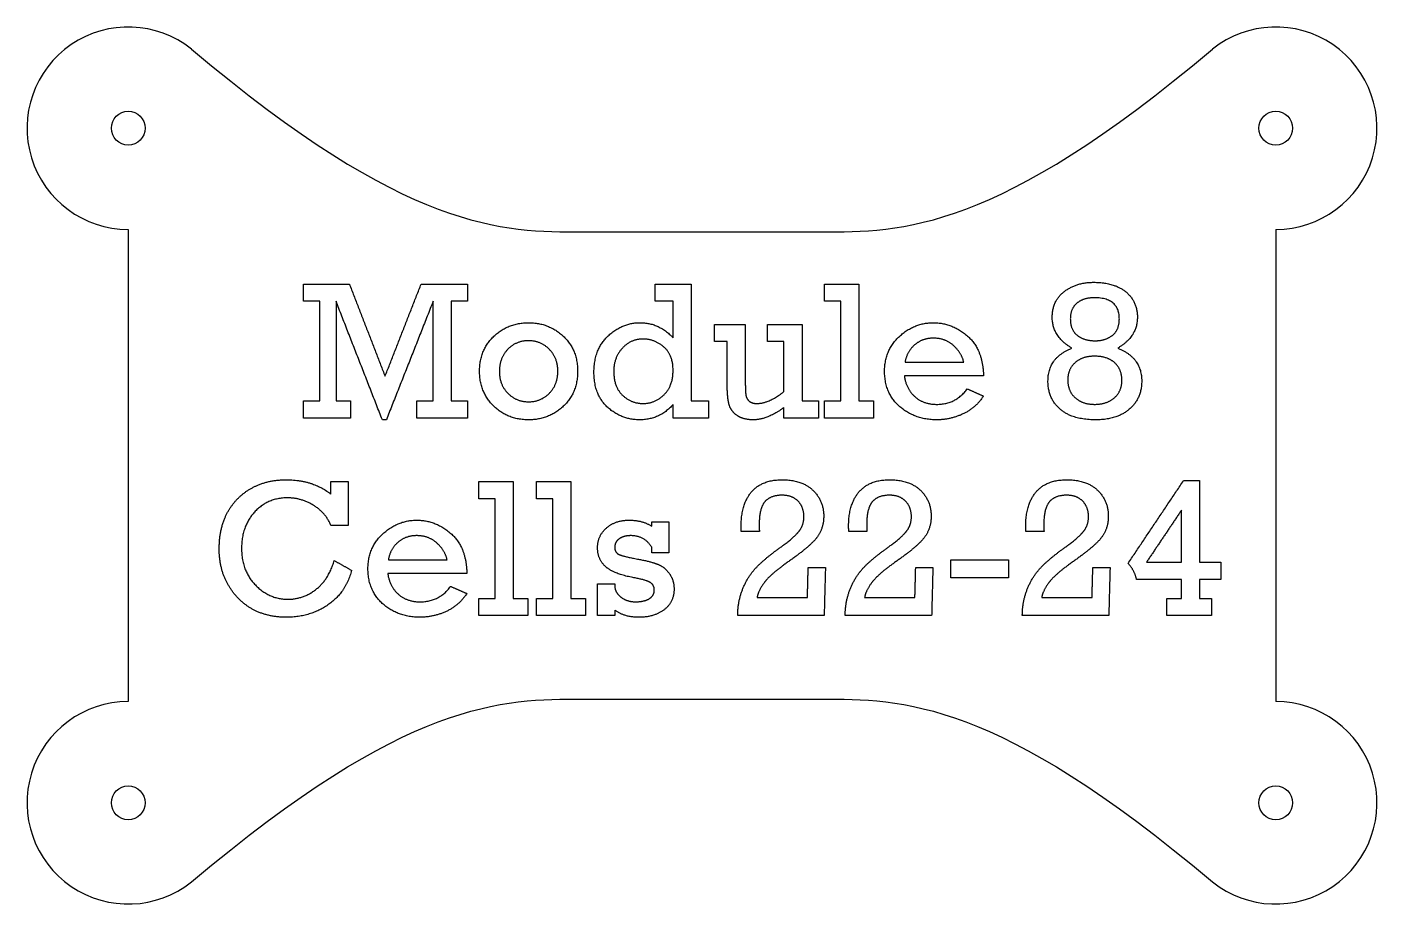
# Model space of a CAD drawing. Header units: inches. Extents: x 0 to 16, y -9.5 to 8.
# Drawn here: x 5.54 to 10.54, y -9.48 to -6.23 of the extents above; entities that cross this region are included whole.
import ezdxf

# ---------------------------------------------------------------- set-up
doc = ezdxf.new("R2010")
doc.units = ezdxf.units.IN
doc.header["$MEASUREMENT"] = 0
doc.layers.add('Default', color=18, linetype='Continuous', true_color=0x000000)

msp = doc.modelspace()

# ---------------------------------------------------------------- linework, layer by layer
at = {"layer": 'Default'}
for points in [[(5.9105, -6.9752), (5.9105, -8.7252)], [(7.5955, -6.9847), (8.4755, -6.9847)], [(10.1605, -6.9752), (10.1605, -8.7252)], [(7.5955, -8.7157), (8.4755, -8.7157)]]:
    msp.add_lwpolyline(points, dxfattribs=at)
for centre in [(5.9105, -6.6002), (10.1605, -6.6002), (5.9105, -9.1002), (10.1605, -9.1002)]:
    msp.add_circle(centre, 0.0625, dxfattribs=at)
for centre, start, end in [((5.9105, -6.6002), 51.361, 270), ((10.1605, -6.6002), 270, 128.639), ((5.9105, -9.1002), 90, 308.639), ((10.1605, -9.1002), 231.361, 90)]:
    msp.add_arc(centre, 0.375, start, end, dxfattribs=at)
for points, degree in [([(6.1447, -6.3073), (6.9472, -6.9847), (7.2955, -6.9847), (7.5955, -6.9847)], 3), ([(8.4755, -6.9847), (8.7756, -6.9847), (9.1239, -6.9847), (9.9264, -6.3073)], 3), ([(6.559, -7.2414), (6.559, -7.2095), (6.559, -7.1777)], 2), ([(6.559, -7.1777), (6.6442, -7.1777), (6.7295, -7.1777)], 2), ([(6.7295, -7.1777), (6.7956, -7.3487), (6.8617, -7.5197)], 2), ([(6.8617, -7.5197), (6.9286, -7.3487), (6.9954, -7.1777)], 2), ([(6.9954, -7.1777), (7.0813, -7.1777), (7.1672, -7.1777)], 2), ([(7.1672, -7.1777), (7.1672, -7.2095), (7.1672, -7.2414)], 2), ([(7.8615, -7.2414), (7.8615, -7.2095), (7.8615, -7.1777)], 2), ([(7.8615, -7.1777), (7.9284, -7.1777), (7.9953, -7.1777)], 2), ([(7.9953, -7.1777), (7.9953, -7.3943), (7.9953, -7.6108)], 2), ([(8.4889, -7.2414), (8.4889, -7.2095), (8.4889, -7.1777)], 2), ([(8.4889, -7.1777), (8.5526, -7.1777), (8.6163, -7.1777)], 2), ([(8.6163, -7.1777), (8.6163, -7.3943), (8.6163, -7.6108)], 2), ([(9.378, -7.2048), (9.4232, -7.1713), (9.4866, -7.1713)], 2), ([(9.4866, -7.1713), (9.5613, -7.1713), (9.6047, -7.2062)], 2), ([(6.6195, -7.2414), (6.5892, -7.2414), (6.559, -7.2414)], 2), ([(6.6195, -7.6108), (6.6195, -7.4261), (6.6195, -7.2414)], 2), ([(6.8516, -7.6809), (6.7658, -7.4611), (6.68, -7.2414)], 2), ([(6.68, -7.2414), (6.68, -7.4261), (6.68, -7.6108)], 2), ([(7.0398, -7.2414), (6.9531, -7.4611), (6.8664, -7.6809)], 2), ([(7.0398, -7.6108), (7.0398, -7.4261), (7.0398, -7.2414)], 2), ([(7.1672, -7.2414), (7.137, -7.2414), (7.1067, -7.2414)], 2), ([(7.1067, -7.2414), (7.1067, -7.4261), (7.1067, -7.6108)], 2), ([(7.9284, -7.2414), (7.8949, -7.2414), (7.8615, -7.2414)], 2), ([(7.9284, -7.3768), (7.9284, -7.3091), (7.9284, -7.2414)], 2), ([(8.5494, -7.2414), (8.5191, -7.2414), (8.4889, -7.2414)], 2), ([(8.5494, -7.6108), (8.5494, -7.4261), (8.5494, -7.2414)], 2), ([(9.3328, -7.3013), (9.3328, -7.2383), (9.378, -7.2048)], 2), ([(9.4239, -7.2488), (9.3997, -7.2689), (9.3997, -7.307)], 2), ([(9.4883, -7.2286), (9.4481, -7.2286), (9.4239, -7.2488)], 2), ([(9.5812, -7.307), (9.5812, -7.2286), (9.4883, -7.2286)], 2), ([(9.6047, -7.2062), (9.6481, -7.2411), (9.6481, -7.3013)], 2), ([(7.2646, -7.3715), (7.3174, -7.321), (7.3934, -7.321)], 2), ([(7.3934, -7.321), (7.4679, -7.321), (7.5214, -7.3708)], 2), ([(7.6878, -7.3701), (7.7403, -7.321), (7.8063, -7.321)], 2), ([(7.8063, -7.321), (7.8763, -7.321), (7.9284, -7.3768)], 2), ([(8.0812, -7.3911), (8.0812, -7.3592), (8.0812, -7.3274)], 2), ([(8.0812, -7.3274), (8.1386, -7.3274), (8.1959, -7.3274)], 2), ([(8.1959, -7.3274), (8.1959, -7.4329), (8.1959, -7.5385)], 2), ([(8.2787, -7.3911), (8.2787, -7.3592), (8.2787, -7.3274)], 2), ([(8.2787, -7.3274), (8.3424, -7.3274), (8.4061, -7.3274)], 2), ([(8.4061, -7.3274), (8.4061, -7.4691), (8.4061, -7.6108)], 2), ([(8.7667, -7.3717), (8.8216, -7.321), (8.8928, -7.321)], 2), ([(8.8928, -7.321), (8.9625, -7.321), (9.0192, -7.3706)], 2), ([(9.4058, -7.4155), (9.3328, -7.3732), (9.3328, -7.3013)], 2), ([(9.3997, -7.307), (9.3997, -7.3465), (9.4246, -7.3672)], 2), ([(9.5553, -7.3679), (9.5812, -7.348), (9.5812, -7.307)], 2), ([(9.6481, -7.3013), (9.6481, -7.3724), (9.5752, -7.4155)], 2), ([(7.2118, -7.5007), (7.2118, -7.422), (7.2646, -7.3715)], 2), ([(7.3934, -7.3879), (7.3462, -7.3879), (7.3156, -7.4203)], 2), ([(7.47, -7.4196), (7.4383, -7.3879), (7.3934, -7.3879)], 2), ([(7.5214, -7.3708), (7.5749, -7.4206), (7.5749, -7.5007)], 2), ([(7.6354, -7.5043), (7.6354, -7.4192), (7.6878, -7.3701)], 2), ([(7.8171, -7.3815), (7.7712, -7.3815), (7.7399, -7.4161)], 2), ([(7.8941, -7.4109), (7.8598, -7.3815), (7.8171, -7.3815)], 2), ([(8.129, -7.3911), (8.1051, -7.3911), (8.0812, -7.3911)], 2), ([(8.129, -7.5493), (8.129, -7.4702), (8.129, -7.3911)], 2), ([(8.3392, -7.3911), (8.309, -7.3911), (8.2787, -7.3911)], 2), ([(8.3392, -7.5759), (8.3392, -7.4835), (8.3392, -7.3911)], 2), ([(8.7118, -7.5007), (8.7118, -7.4223), (8.7667, -7.3717)], 2), ([(8.8921, -7.3783), (8.8516, -7.3783), (8.8228, -7.4032)], 2), ([(8.9671, -7.4059), (8.9365, -7.3783), (8.8921, -7.3783)], 2), ([(9.0192, -7.3706), (9.0759, -7.4203), (9.0781, -7.5185)], 2), ([(9.4246, -7.3672), (9.4495, -7.3879), (9.4926, -7.3879)], 2), ([(9.4926, -7.3879), (9.5293, -7.3879), (9.5553, -7.3679)], 2), ([(7.3156, -7.4203), (7.2851, -7.4528), (7.2851, -7.5009)], 2), ([(7.5016, -7.5009), (7.5016, -7.4514), (7.47, -7.4196)], 2), ([(7.7399, -7.4161), (7.7086, -7.4507), (7.7086, -7.5013)], 2), ([(7.9284, -7.4981), (7.9284, -7.4403), (7.8941, -7.4109)], 2), ([(8.8228, -7.4032), (8.794, -7.4281), (8.7876, -7.4675)], 2), ([(9.0048, -7.4675), (8.9977, -7.4334), (8.9671, -7.4059)], 2), ([(9.3169, -7.5374), (9.3169, -7.4499), (9.4058, -7.4155)], 2), ([(9.4883, -7.4452), (9.4453, -7.4452), (9.4177, -7.469)], 2), ([(9.5645, -7.47), (9.5382, -7.4452), (9.4883, -7.4452)], 2), ([(9.5752, -7.4155), (9.6641, -7.4499), (9.6641, -7.5374)], 2), ([(7.8948, -7.5879), (7.9284, -7.5554), (7.9284, -7.4981)], 2), ([(8.7876, -7.4675), (8.8962, -7.4675), (9.0048, -7.4675)], 2), ([(9.4177, -7.469), (9.3902, -7.4927), (9.3902, -7.5346)], 2), ([(9.5908, -7.5342), (9.5908, -7.4949), (9.5645, -7.47)], 2), ([(7.2641, -7.6302), (7.2118, -7.5796), (7.2118, -7.5007)], 2), ([(7.2851, -7.5009), (7.2851, -7.5509), (7.3165, -7.5824)], 2), ([(7.4705, -7.5821), (7.5016, -7.5502), (7.5016, -7.5009)], 2), ([(7.5749, -7.5007), (7.5749, -7.581), (7.5216, -7.6309)], 2), ([(7.6864, -7.6349), (7.6354, -7.589), (7.6354, -7.5043)], 2), ([(7.7086, -7.5013), (7.7086, -7.5587), (7.7408, -7.5895)], 2), ([(8.1366, -7.6267), (8.129, -7.6027), (8.129, -7.5493)], 2), ([(8.1959, -7.5385), (8.1959, -7.5767), (8.1981, -7.59)], 2), ([(8.7682, -7.6322), (8.7118, -7.5834), (8.7118, -7.5007)], 2), ([(9.0781, -7.5185), (8.9316, -7.5185), (8.7851, -7.5185)], 2), ([(8.7851, -7.5185), (8.7915, -7.5654), (8.8233, -7.5945)], 2), ([(9.3619, -7.6417), (9.3169, -7.6026), (9.3169, -7.5374)], 2), ([(9.3902, -7.5346), (9.3902, -7.5735), (9.417, -7.5985)], 2), ([(9.5627, -7.5994), (9.5908, -7.5753), (9.5908, -7.5342)], 2), ([(9.6641, -7.5374), (9.6641, -7.6026), (9.6182, -7.6417)], 2), ([(7.3165, -7.5824), (7.348, -7.614), (7.3934, -7.614)], 2), ([(7.3934, -7.614), (7.4394, -7.614), (7.4705, -7.5821)], 2), ([(7.7408, -7.5895), (7.773, -7.6204), (7.8178, -7.6204)], 2), ([(7.8178, -7.6204), (7.8612, -7.6204), (7.8948, -7.5879)], 2), ([(8.1981, -7.59), (8.2002, -7.6032), (8.2107, -7.6118)], 2), ([(8.2372, -7.6204), (8.2849, -7.6204), (8.3392, -7.5759)], 2), ([(8.8233, -7.5945), (8.855, -7.6236), (8.9044, -7.6236)], 2), ([(8.9044, -7.6236), (8.9762, -7.6236), (9.018, -7.5662)], 2), ([(9.0781, -7.5927), (9.0488, -7.6375), (9.0019, -7.6592)], 2), ([(9.018, -7.5662), (9.048, -7.5795), (9.0781, -7.5927)], 2), ([(9.417, -7.5985), (9.4439, -7.6236), (9.4905, -7.6236)], 2), ([(9.4905, -7.6236), (9.5346, -7.6236), (9.5627, -7.5994)], 2), ([(6.559, -7.6745), (6.559, -7.6427), (6.559, -7.6108)], 2), ([(6.559, -7.6108), (6.5892, -7.6108), (6.6195, -7.6108)], 2), ([(6.68, -7.6108), (6.707, -7.6108), (6.7341, -7.6108)], 2), ([(6.7341, -7.6108), (6.7341, -7.6427), (6.7341, -7.6745)], 2), ([(6.9793, -7.6745), (6.9793, -7.6427), (6.9793, -7.6108)], 2), ([(6.9793, -7.6108), (7.0096, -7.6108), (7.0398, -7.6108)], 2), ([(7.1067, -7.6108), (7.137, -7.6108), (7.1672, -7.6108)], 2), ([(7.1672, -7.6108), (7.1672, -7.6427), (7.1672, -7.6745)], 2), ([(7.3934, -7.6809), (7.3163, -7.6809), (7.2641, -7.6302)], 2), ([(7.5216, -7.6309), (7.4682, -7.6809), (7.3934, -7.6809)], 2), ([(7.8049, -7.6809), (7.7374, -7.6809), (7.6864, -7.6349)], 2), ([(7.9284, -7.6243), (7.8777, -7.6809), (7.8049, -7.6809)], 2), ([(7.9284, -7.6745), (7.9284, -7.6494), (7.9284, -7.6243)], 2), ([(7.9953, -7.6108), (8.0271, -7.6108), (8.059, -7.6108)], 2), ([(8.059, -7.6108), (8.059, -7.6427), (8.059, -7.6745)], 2), ([(8.1669, -7.6658), (8.1441, -7.6507), (8.1366, -7.6267)], 2), ([(8.2107, -7.6118), (8.2212, -7.6204), (8.2372, -7.6204)], 2), ([(8.3392, -7.6348), (8.2793, -7.6809), (8.2244, -7.6809)], 2), ([(8.3392, -7.6745), (8.3392, -7.6547), (8.3392, -7.6348)], 2), ([(8.4061, -7.6108), (8.4363, -7.6108), (8.4666, -7.6108)], 2), ([(8.4666, -7.6108), (8.4666, -7.6427), (8.4666, -7.6745)], 2), ([(8.4889, -7.6745), (8.4889, -7.6427), (8.4889, -7.6108)], 2), ([(8.4889, -7.6108), (8.5191, -7.6108), (8.5494, -7.6108)], 2), ([(8.6163, -7.6108), (8.6434, -7.6108), (8.6704, -7.6108)], 2), ([(8.6704, -7.6108), (8.6704, -7.6427), (8.6704, -7.6745)], 2), ([(8.9039, -7.6809), (8.8245, -7.6809), (8.7682, -7.6322)], 2), ([(9.4944, -7.6809), (9.4069, -7.6809), (9.3619, -7.6417)], 2), ([(9.6182, -7.6417), (9.5723, -7.6809), (9.4944, -7.6809)], 2), ([(6.7341, -7.6745), (6.6465, -7.6745), (6.559, -7.6745)], 2), ([(6.8664, -7.6809), (6.859, -7.6809), (6.8516, -7.6809)], 2), ([(7.1672, -7.6745), (7.0733, -7.6745), (6.9793, -7.6745)], 2), ([(8.059, -7.6745), (7.9937, -7.6745), (7.9284, -7.6745)], 2), ([(8.2244, -7.6809), (8.1896, -7.6809), (8.1669, -7.6658)], 2), ([(8.4666, -7.6745), (8.4029, -7.6745), (8.3392, -7.6745)], 2), ([(8.6704, -7.6745), (8.5797, -7.6745), (8.4889, -7.6745)], 2), ([(9.0019, -7.6592), (8.9551, -7.6809), (8.9039, -7.6809)], 2), ([(6.3164, -7.9727), (6.3854, -7.9031), (6.4965, -7.9031)], 2), ([(6.4965, -7.9031), (6.5946, -7.9031), (6.6614, -7.9564)], 2), ([(6.6614, -7.9564), (6.6614, -7.9329), (6.6614, -7.9095)], 2), ([(6.6614, -7.9095), (6.6933, -7.9095), (6.7251, -7.9095)], 2), ([(6.7251, -7.9095), (6.7251, -7.9907), (6.7251, -8.0719)], 2), ([(7.2092, -7.9731), (7.2092, -7.9413), (7.2092, -7.9095)], 2), ([(7.2092, -7.9095), (7.2729, -7.9095), (7.3366, -7.9095)], 2), ([(7.3366, -7.9095), (7.3366, -8.126), (7.3366, -8.3426)], 2), ([(7.4226, -7.9731), (7.4226, -7.9413), (7.4226, -7.9095)], 2), ([(7.4226, -7.9095), (7.4863, -7.9095), (7.5499, -7.9095)], 2), ([(7.5499, -7.9095), (7.5499, -8.126), (7.5499, -8.3426)], 2), ([(8.1805, -8.0733), (8.1805, -7.9933), (8.2189, -7.9482)], 2), ([(8.2189, -7.9482), (8.2572, -7.9031), (8.3314, -7.9031)], 2), ([(8.3314, -7.9031), (8.4063, -7.9031), (8.4463, -7.9419)], 2), ([(8.4463, -7.9419), (8.4863, -7.9807), (8.4863, -8.0373)], 2), ([(8.5786, -8.0733), (8.5786, -7.9933), (8.6169, -7.9482)], 2), ([(8.6169, -7.9482), (8.6553, -7.9031), (8.7295, -7.9031)], 2), ([(8.7295, -7.9031), (8.8044, -7.9031), (8.8444, -7.9419)], 2), ([(8.8444, -7.9419), (8.8843, -7.9807), (8.8843, -8.0373)], 2), ([(9.2347, -8.0733), (9.2347, -7.9933), (9.273, -7.9482)], 2), ([(9.273, -7.9482), (9.3113, -7.9031), (9.3855, -7.9031)], 2), ([(9.3855, -7.9031), (9.4605, -7.9031), (9.5004, -7.9419)], 2), ([(9.5004, -7.9419), (9.5404, -7.9807), (9.5404, -8.0373)], 2), ([(9.6136, -8.213), (9.7164, -8.0596), (9.8192, -7.9063)], 2), ([(9.8192, -7.9063), (9.8486, -7.9063), (9.878, -7.9063)], 2), ([(9.878, -7.9063), (9.878, -8.0575), (9.878, -8.2088)], 2), ([(6.2474, -8.1598), (6.2474, -8.0423), (6.3164, -7.9727)], 2), ([(6.5006, -7.97), (6.426, -7.97), (6.3781, -8.023)], 2), ([(6.595, -7.9966), (6.5502, -7.97), (6.5006, -7.97)], 2), ([(6.6614, -8.0719), (6.6399, -8.0233), (6.595, -7.9966)], 2), ([(7.2697, -7.9731), (7.2394, -7.9731), (7.2092, -7.9731)], 2), ([(7.2697, -8.3426), (7.2697, -8.1579), (7.2697, -7.9731)], 2), ([(7.4831, -7.9731), (7.4528, -7.9731), (7.4226, -7.9731)], 2), ([(7.4831, -8.3426), (7.4831, -8.1579), (7.4831, -7.9731)], 2), ([(8.2678, -7.9853), (8.2474, -8.0102), (8.2474, -8.0671)], 2), ([(8.3323, -7.9604), (8.2883, -7.9604), (8.2678, -7.9853)], 2), ([(8.3915, -7.9826), (8.37, -7.9604), (8.3323, -7.9604)], 2), ([(8.413, -8.0398), (8.413, -8.0048), (8.3915, -7.9826)], 2), ([(8.6659, -7.9853), (8.6455, -8.0102), (8.6455, -8.0671)], 2), ([(8.7304, -7.9604), (8.6863, -7.9604), (8.6659, -7.9853)], 2), ([(8.7896, -7.9826), (8.7681, -7.9604), (8.7304, -7.9604)], 2), ([(8.8111, -8.0398), (8.8111, -8.0048), (8.7896, -7.9826)], 2), ([(9.322, -7.9853), (9.3015, -8.0102), (9.3015, -8.0671)], 2), ([(9.3864, -7.9604), (9.3424, -7.9604), (9.322, -7.9853)], 2), ([(9.4456, -7.9826), (9.4241, -7.9604), (9.3864, -7.9604)], 2), ([(9.4671, -8.0398), (9.4671, -8.0048), (9.4456, -7.9826)], 2), ([(6.3781, -8.023), (6.3302, -8.0761), (6.3302, -8.1572)], 2), ([(8.3979, -8.0897), (8.413, -8.0682), (8.413, -8.0398)], 2), ([(8.4863, -8.0373), (8.4863, -8.0847), (8.4601, -8.1182)], 2), ([(8.796, -8.0897), (8.8111, -8.0682), (8.8111, -8.0398)], 2), ([(8.8843, -8.0373), (8.8843, -8.0847), (8.8581, -8.1182)], 2), ([(9.452, -8.0897), (9.4671, -8.0682), (9.4671, -8.0398)], 2), ([(9.5404, -8.0373), (9.5404, -8.0847), (9.5142, -8.1182)], 2), ([(9.8111, -8.016), (9.7464, -8.1124), (9.6817, -8.2088)], 2), ([(9.8111, -8.2088), (9.8111, -8.1124), (9.8111, -8.016)], 2), ([(6.7251, -8.0719), (6.6933, -8.0719), (6.6614, -8.0719)], 2), ([(6.8533, -8.1034), (6.9082, -8.0528), (6.9793, -8.0528)], 2), ([(6.9793, -8.0528), (7.049, -8.0528), (7.1058, -8.1024)], 2), ([(7.6487, -8.1549), (7.6487, -8.1114), (7.6812, -8.0821)], 2), ([(7.6812, -8.0821), (7.7137, -8.0528), (7.7668, -8.0528)], 2), ([(7.7668, -8.0528), (7.8147, -8.0528), (7.8493, -8.0751)], 2), ([(7.8493, -8.0751), (7.8493, -8.0671), (7.8493, -8.0591)], 2), ([(7.8493, -8.0591), (7.8812, -8.0591), (7.913, -8.0591)], 2), ([(7.913, -8.0591), (7.913, -8.1165), (7.913, -8.1738)], 2), ([(8.1809, -8.0942), (8.1805, -8.0814), (8.1805, -8.0733)], 2), ([(8.2481, -8.0942), (8.2145, -8.0942), (8.1809, -8.0942)], 2), ([(8.2474, -8.0671), (8.2474, -8.0814), (8.2481, -8.0942)], 2), ([(8.3402, -8.1433), (8.3827, -8.1112), (8.3979, -8.0897)], 2), ([(8.579, -8.0942), (8.5786, -8.0814), (8.5786, -8.0733)], 2), ([(8.6462, -8.0942), (8.6126, -8.0942), (8.579, -8.0942)], 2), ([(8.6455, -8.0671), (8.6455, -8.0814), (8.6462, -8.0942)], 2), ([(8.7383, -8.1433), (8.7808, -8.1112), (8.796, -8.0897)], 2), ([(9.235, -8.0942), (9.2347, -8.0814), (9.2347, -8.0733)], 2), ([(9.3023, -8.0942), (9.2686, -8.0942), (9.235, -8.0942)], 2), ([(9.3015, -8.0671), (9.3015, -8.0814), (9.3023, -8.0942)], 2), ([(9.3943, -8.1433), (9.4369, -8.1112), (9.452, -8.0897)], 2), ([(6.7984, -8.2325), (6.7984, -8.1541), (6.8533, -8.1034)], 2), ([(6.9093, -8.135), (6.8806, -8.1598), (6.8741, -8.1993)], 2), ([(6.9786, -8.1101), (6.9381, -8.1101), (6.9093, -8.135)], 2), ([(7.0537, -8.1376), (7.0231, -8.1101), (6.9786, -8.1101)], 2), ([(7.0913, -8.1993), (7.0842, -8.1652), (7.0537, -8.1376)], 2), ([(7.1058, -8.1024), (7.1625, -8.152), (7.1646, -8.2502)], 2), ([(7.7291, -8.1218), (7.7124, -8.1334), (7.7124, -8.1528)], 2), ([(7.7718, -8.1101), (7.7459, -8.1101), (7.7291, -8.1218)], 2), ([(7.8493, -8.1527), (7.8227, -8.1101), (7.7718, -8.1101)], 2), ([(8.2377, -8.2269), (8.271, -8.192), (8.3402, -8.1433)], 2), ([(8.4601, -8.1182), (8.4339, -8.1516), (8.3599, -8.2033)], 2), ([(8.6358, -8.2269), (8.6691, -8.192), (8.7383, -8.1433)], 2), ([(8.8581, -8.1182), (8.8319, -8.1516), (8.758, -8.2033)], 2), ([(9.2919, -8.2269), (9.3252, -8.192), (9.3943, -8.1433)], 2), ([(9.5142, -8.1182), (9.488, -8.1516), (9.414, -8.2033)], 2), ([(6.3157, -8.3398), (6.2474, -8.267), (6.2474, -8.1598)], 2), ([(6.3302, -8.1572), (6.3302, -8.2403), (6.3812, -8.293)], 2), ([(6.8741, -8.1993), (6.9827, -8.1993), (7.0913, -8.1993)], 2), ([(7.6789, -8.2252), (7.6487, -8.1981), (7.6487, -8.1549)], 2), ([(7.7124, -8.1528), (7.7124, -8.1725), (7.7282, -8.1799)], 2), ([(7.7282, -8.1799), (7.7441, -8.1873), (7.7964, -8.1968)], 2), ([(7.7964, -8.1968), (7.8465, -8.2059), (7.8723, -8.2164)], 2), ([(7.8493, -8.1738), (7.8493, -8.1632), (7.8493, -8.1527)], 2), ([(7.913, -8.1738), (7.8812, -8.1738), (7.8493, -8.1738)], 2), ([(8.9576, -8.1993), (9.0643, -8.1993), (9.171, -8.1993)], 2), ([(8.9576, -8.2661), (8.9576, -8.2327), (8.9576, -8.1993)], 2), ([(9.171, -8.1993), (9.171, -8.2327), (9.171, -8.2661)], 2), ([(6.6067, -8.3086), (6.6538, -8.2714), (6.6731, -8.2024)], 2), ([(6.7378, -8.2386), (6.716, -8.3215), (6.6496, -8.3671)], 2), ([(6.6731, -8.2024), (6.7055, -8.2205), (6.7378, -8.2386)], 2), ([(6.8547, -8.3639), (6.7984, -8.3152), (6.7984, -8.2325)], 2), ([(7.7794, -8.2654), (7.7091, -8.2524), (7.6789, -8.2252)], 2), ([(7.8723, -8.2164), (7.8981, -8.2269), (7.9151, -8.2513)], 2), ([(8.1861, -8.3084), (8.2045, -8.2618), (8.2377, -8.2269)], 2), ([(8.3599, -8.2033), (8.2882, -8.2538), (8.2657, -8.2847)], 2), ([(8.426, -8.3394), (8.4275, -8.2837), (8.4289, -8.2279)], 2), ([(8.4289, -8.2279), (8.4608, -8.2279), (8.4926, -8.2279)], 2), ([(8.4926, -8.2279), (8.4903, -8.3171), (8.4879, -8.4063)], 2), ([(8.5842, -8.3084), (8.6025, -8.2618), (8.6358, -8.2269)], 2), ([(8.758, -8.2033), (8.6862, -8.2538), (8.6638, -8.2847)], 2), ([(8.8241, -8.3394), (8.8256, -8.2837), (8.827, -8.2279)], 2), ([(8.827, -8.2279), (8.8589, -8.2279), (8.8907, -8.2279)], 2), ([(8.8907, -8.2279), (8.8884, -8.3171), (8.886, -8.4063)], 2), ([(9.2403, -8.3084), (9.2586, -8.2618), (9.2919, -8.2269)], 2), ([(9.414, -8.2033), (9.3423, -8.2538), (9.3198, -8.2847)], 2), ([(9.4802, -8.3394), (9.4816, -8.2837), (9.4831, -8.2279)], 2), ([(9.4831, -8.2279), (9.5149, -8.2279), (9.5468, -8.2279)], 2), ([(9.5468, -8.2279), (9.5444, -8.3171), (9.5421, -8.4063)], 2), ([(9.6452, -8.2725), (9.6367, -8.2373), (9.6136, -8.213)], 2), ([(9.6817, -8.2088), (9.7464, -8.2088), (9.8111, -8.2088)], 2), ([(9.878, -8.2088), (9.9178, -8.2088), (9.9576, -8.2088)], 2), ([(9.9576, -8.2088), (9.9576, -8.2407), (9.9576, -8.2725)], 2), ([(6.3812, -8.293), (6.4323, -8.3458), (6.5022, -8.3458)], 2), ([(7.1646, -8.2502), (7.0181, -8.2502), (6.8716, -8.2502)], 2), ([(6.8716, -8.2502), (6.8781, -8.2971), (6.9098, -8.3262)], 2), ([(6.9909, -8.3553), (7.0627, -8.3553), (7.1045, -8.298)], 2), ([(7.1045, -8.298), (7.1345, -8.3112), (7.1646, -8.3245)], 2), ([(7.6487, -8.4063), (7.6487, -8.3473), (7.6487, -8.2884)], 2), ([(7.6487, -8.2884), (7.6805, -8.2884), (7.7124, -8.2884)], 2), ([(7.7124, -8.2884), (7.7124, -8.2941), (7.7124, -8.2998)], 2), ([(7.7124, -8.2998), (7.7155, -8.324), (7.7375, -8.3397)], 2), ([(7.8428, -8.2831), (7.8268, -8.2739), (7.7794, -8.2654)], 2), ([(7.8589, -8.3121), (7.8589, -8.2924), (7.8428, -8.2831)], 2), ([(7.9151, -8.2513), (7.9321, -8.2756), (7.9321, -8.308)], 2), ([(8.2657, -8.2847), (8.2433, -8.3155), (8.2397, -8.3394)], 2), ([(8.6638, -8.2847), (8.6414, -8.3155), (8.6378, -8.3394)], 2), ([(9.171, -8.2661), (9.0643, -8.2661), (8.9576, -8.2661)], 2), ([(9.3198, -8.2847), (9.2974, -8.3155), (9.2938, -8.3394)], 2), ([(9.8111, -8.2725), (9.7281, -8.2725), (9.6452, -8.2725)], 2), ([(9.8111, -8.3426), (9.8111, -8.3075), (9.8111, -8.2725)], 2), ([(9.9576, -8.2725), (9.9178, -8.2725), (9.878, -8.2725)], 2), ([(9.878, -8.2725), (9.878, -8.3075), (9.878, -8.3426)], 2), ([(6.4971, -8.4126), (6.384, -8.4126), (6.3157, -8.3398)], 2), ([(6.5022, -8.3458), (6.5596, -8.3458), (6.6067, -8.3086)], 2), ([(6.9098, -8.3262), (6.9415, -8.3553), (6.9909, -8.3553)], 2), ([(7.1646, -8.3245), (7.1353, -8.3692), (7.0884, -8.3909)], 2), ([(7.2092, -8.4063), (7.2092, -8.3744), (7.2092, -8.3426)], 2), ([(7.2092, -8.3426), (7.2394, -8.3426), (7.2697, -8.3426)], 2), ([(7.3366, -8.3426), (7.3636, -8.3426), (7.3907, -8.3426)], 2), ([(7.3907, -8.3426), (7.3907, -8.3744), (7.3907, -8.4063)], 2), ([(7.4226, -8.4063), (7.4226, -8.3744), (7.4226, -8.3426)], 2), ([(7.4226, -8.3426), (7.4528, -8.3426), (7.4831, -8.3426)], 2), ([(7.5499, -8.3426), (7.577, -8.3426), (7.6041, -8.3426)], 2), ([(7.6041, -8.3426), (7.6041, -8.3744), (7.6041, -8.4063)], 2), ([(7.7375, -8.3397), (7.7596, -8.3553), (7.7897, -8.3553)], 2), ([(7.7897, -8.3553), (7.8212, -8.3553), (7.84, -8.3439)], 2), ([(7.84, -8.3439), (7.8589, -8.3324), (7.8589, -8.3121)], 2), ([(7.9321, -8.308), (7.9321, -8.3561), (7.8957, -8.3843)], 2), ([(8.1678, -8.4063), (8.1678, -8.355), (8.1861, -8.3084)], 2), ([(8.2397, -8.3394), (8.3329, -8.3394), (8.426, -8.3394)], 2), ([(8.5659, -8.4063), (8.5659, -8.355), (8.5842, -8.3084)], 2), ([(8.6378, -8.3394), (8.731, -8.3394), (8.8241, -8.3394)], 2), ([(9.2219, -8.4063), (9.2219, -8.355), (9.2403, -8.3084)], 2), ([(9.2938, -8.3394), (9.387, -8.3394), (9.4802, -8.3394)], 2), ([(9.757, -8.4063), (9.757, -8.3744), (9.757, -8.3426)], 2), ([(9.757, -8.3426), (9.784, -8.3426), (9.8111, -8.3426)], 2), ([(9.878, -8.3426), (9.9003, -8.3426), (9.9226, -8.3426)], 2), ([(9.9226, -8.3426), (9.9226, -8.3744), (9.9226, -8.4063)], 2), ([(6.6496, -8.3671), (6.5833, -8.4126), (6.4971, -8.4126)], 2), ([(6.9904, -8.4126), (6.911, -8.4126), (6.8547, -8.3639)], 2), ([(7.0884, -8.3909), (7.0416, -8.4126), (6.9904, -8.4126)], 2), ([(7.8013, -8.4126), (7.7468, -8.4126), (7.7124, -8.3857)], 2), ([(7.7124, -8.3857), (7.7124, -8.396), (7.7124, -8.4063)], 2), ([(7.8957, -8.3843), (7.8593, -8.4126), (7.8013, -8.4126)], 2), ([(7.3907, -8.4063), (7.2999, -8.4063), (7.2092, -8.4063)], 2), ([(7.6041, -8.4063), (7.5133, -8.4063), (7.4226, -8.4063)], 2), ([(7.7124, -8.4063), (7.6805, -8.4063), (7.6487, -8.4063)], 2), ([(8.4879, -8.4063), (8.3279, -8.4063), (8.1678, -8.4063)], 2), ([(8.886, -8.4063), (8.726, -8.4063), (8.5659, -8.4063)], 2), ([(9.5421, -8.4063), (9.382, -8.4063), (9.2219, -8.4063)], 2), ([(9.9226, -8.4063), (9.8398, -8.4063), (9.757, -8.4063)], 2), ([(6.1447, -9.3931), (6.9472, -8.7157), (7.2955, -8.7157), (7.5955, -8.7157)], 3), ([(8.4755, -8.7157), (8.7756, -8.7157), (9.1239, -8.7157), (9.9264, -9.3931)], 3)]:
    msp.add_open_spline(points, degree=degree, dxfattribs=at)

doc.saveas('drawing.dxf')
